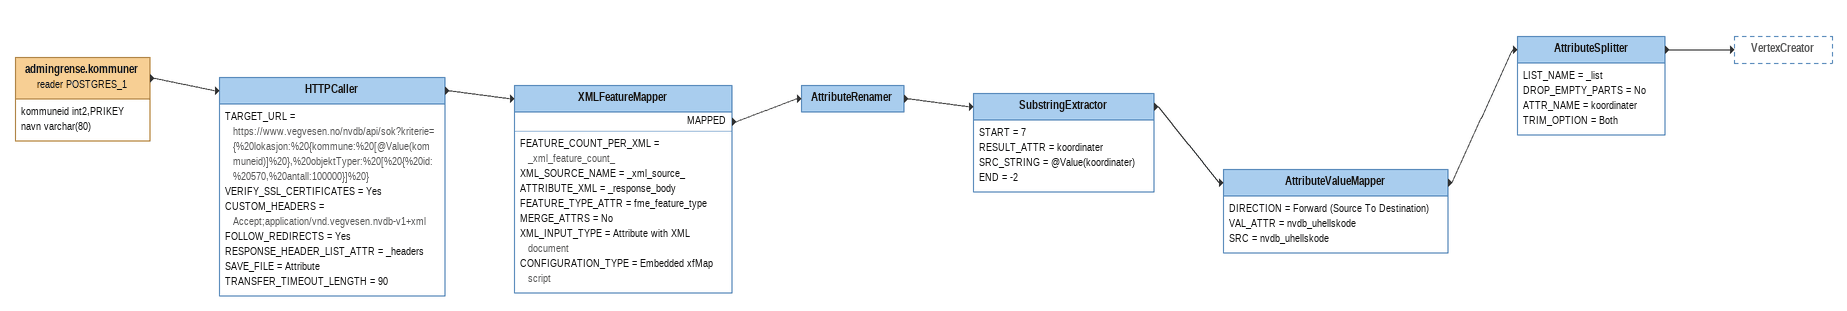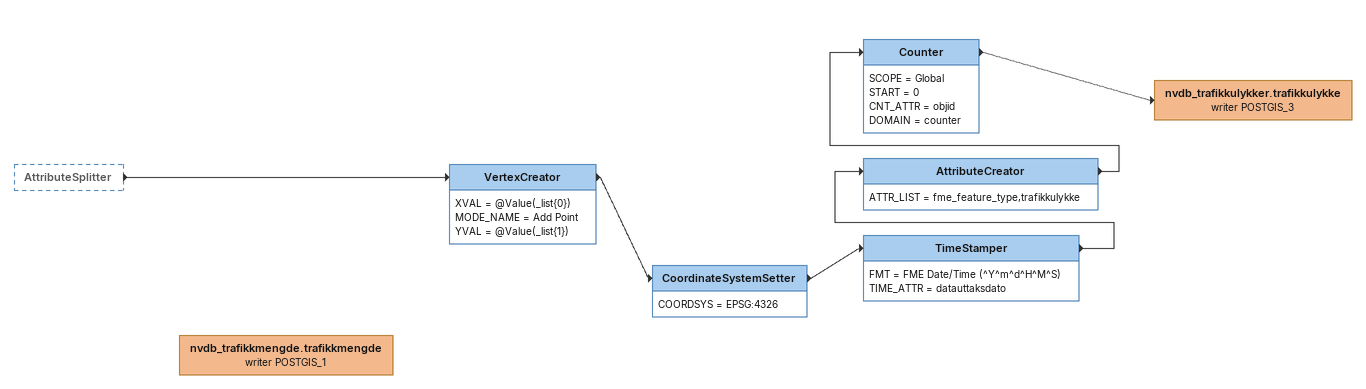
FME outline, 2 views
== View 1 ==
admingrense.kommuner (reader POSTGRES_1)
    attributes: kommuneid int2,PRIKEY, navn varchar(80)
    -> HTTPCaller
HTTPCaller
    TARGET_URL = https://www.vegvesen.no/nvdb/api/sok?kriterie={%20lokasjon:%20{kommune:%20[@Value(kommuneid)]%20},%20objektTyper:%20[%20{%20id:%20570,%20antall:100000}]%20}
    VERIFY_SSL_CERTIFICATES = Yes
    CUSTOM_HEADERS = Accept;application/vnd.vegvesen.nvdb-v1+xml
    FOLLOW_REDIRECTS = Yes
    RESPONSE_HEADER_LIST_ATTR = _headers
    SAVE_FILE = Attribute
    TRANSFER_TIMEOUT_LENGTH = 90
    -> XMLFeatureMapper
XMLFeatureMapper
    FEATURE_COUNT_PER_XML = _xml_feature_count_
    XML_SOURCE_NAME = _xml_source_
    ATTRIBUTE_XML = _response_body
    FEATURE_TYPE_ATTR = fme_feature_type
    MERGE_ATTRS = No
    XML_INPUT_TYPE = Attribute with XML document
    CONFIGURATION_TYPE = Embedded xfMap script
    MAPPED -> AttributeRenamer
AttributeRenamer
    -> SubstringExtractor
SubstringExtractor
    START = 7
    RESULT_ATTR = koordinater
    SRC_STRING = @Value(koordinater)
    END = -2
    -> AttributeValueMapper
AttributeValueMapper
    DIRECTION = Forward (Source To Destination)
    VAL_ATTR = nvdb_uhellskode
    SRC = nvdb_uhellskode
    -> AttributeSplitter
AttributeSplitter
    LIST_NAME = _list
    DROP_EMPTY_PARTS = No
    ATTR_NAME = koordinater
    TRIM_OPTION = Both
    -> VertexCreator

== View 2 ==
AttributeSplitter [outside]
    -> VertexCreator
VertexCreator
    XVAL = @Value(_list{0})
    MODE_NAME = Add Point
    YVAL = @Value(_list{1})
    -> CoordinateSystemSetter
CoordinateSystemSetter
    COORDSYS = EPSG:4326
    -> TimeStamper
TimeStamper
    FMT = FME Date/Time (^Y^m^d^H^M^S)
    TIME_ATTR = datauttaksdato
    -> AttributeCreator
AttributeCreator
    ATTR_LIST = fme_feature_type,trafikkulykke
    -> Counter
Counter
    SCOPE = Global
    START = 0
    CNT_ATTR = objid
    DOMAIN = counter
    -> nvdb_trafikkulykker.trafikkulykke (writer POSTGIS_3)
nvdb_trafikkulykker.trafikkulykke (writer POSTGIS_3)
nvdb_trafikkmengde.trafikkmengde (writer POSTGIS_1)
